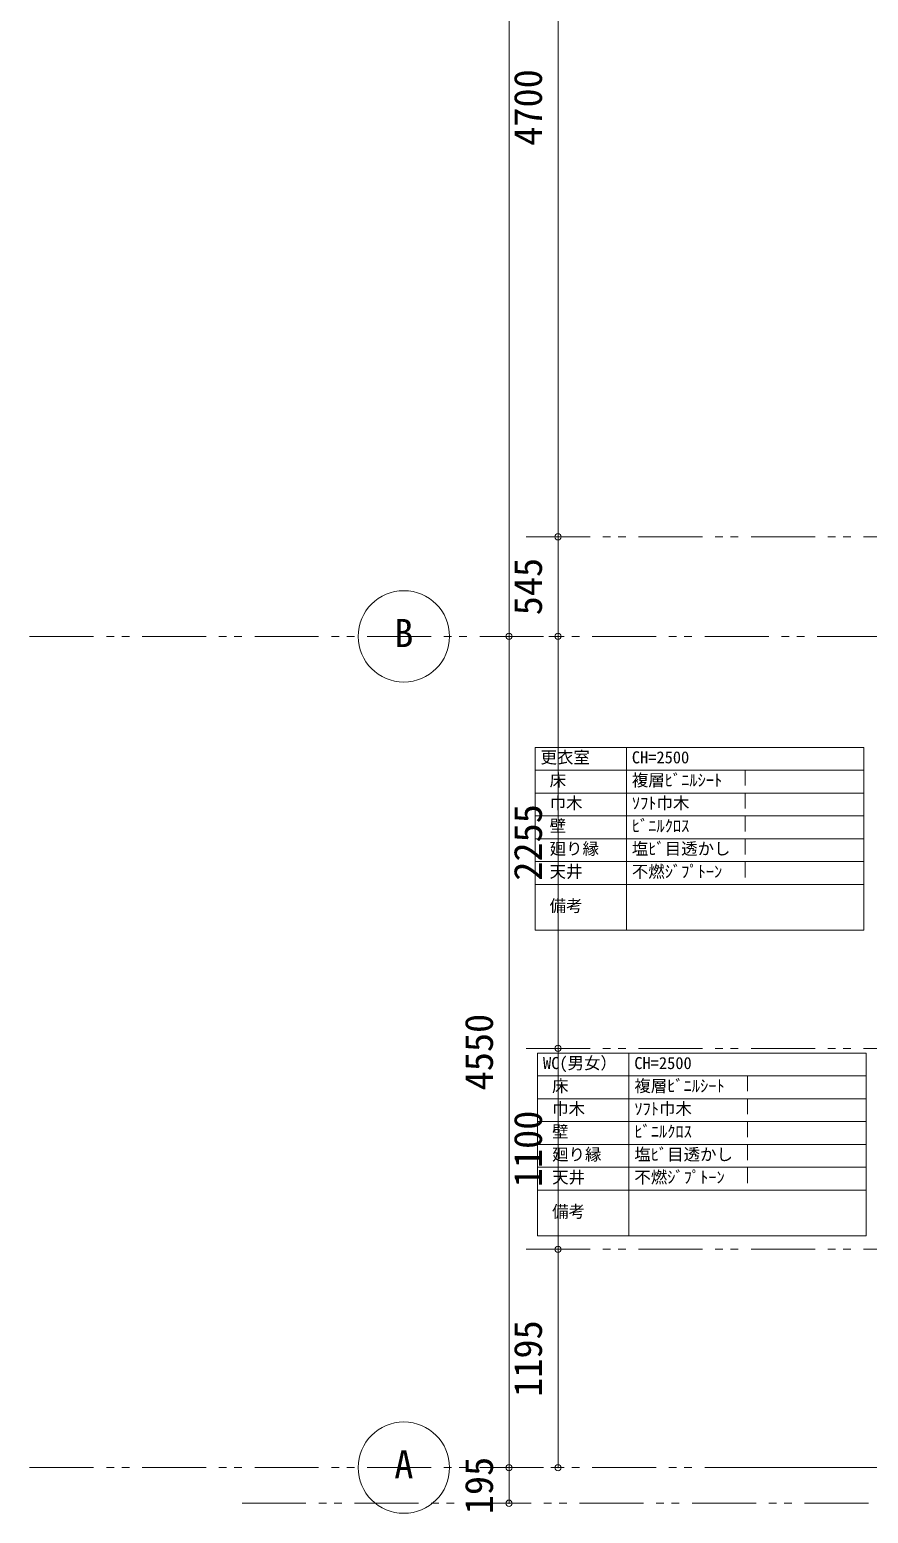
# Model space of a CAD drawing. Units: millimetres at full size. Extents: x -22551 to 92397, y -19340 to 14894.
# Drawn here: x -22551 to -17960, y -6031 to 2090 of the extents above; entities that cross this region are included whole.
import ezdxf
from ezdxf.enums import TextEntityAlignment as Align

# ---------------------------------------------------------------- set-up
doc = ezdxf.new("R2010")
doc.units = ezdxf.units.MM
doc.header["$LTSCALE"] = 70
doc.header["$PDMODE"] = 32
doc.header["$PDSIZE"] = 35
doc.linetypes.add('DASHED1', pattern=[1.8, 1.2, -0.6])
doc.linetypes.add('DOUBLE_CHAIN1', pattern=[8.8, 5, -1, 0.6, -0.6, 0.6, -1])
for name, color, linetype, lineweight in [('0-0_NoName', 7, 'Continuous', 15), ('2-0_通芯', 7, 'Continuous', 15), ('7-5_配管－給湯１１：ＨＴＬＰ', 7, 'Continuous', 15)]:
    doc.layers.add(name, color=color, linetype=linetype, lineweight=lineweight)
doc.styles.add('ＭＳ ゴシック', font='')
doc.styles.get('ＭＳ ゴシック').set_extended_font_data('MS Gothic')

# ---------------------------------------------------------------- blocks, each defined once
blk = doc.blocks.new('グループ部品-125')
at = {"layer": '2-0_通芯', "linetype": 'DOUBLE_CHAIN1'}
for p, q in [((-19833.39, -685.7), (-14195.09, -685.7)), ((-22551.09, -1230.7), (23861.61, -1230.7)), ((-19833.39, -3485.7), (-14195.09, -3485.7)), ((-19833.39, -4585.7), (-14195.09, -4585.7)), ((-22551.09, -5780.7), (23861.61, -5780.7)), ((-21388.39, -5975.7), (23861.61, -5975.7))]:
    blk.add_line(p, q, dxfattribs=at)
at = {"layer": '2-0_通芯'}
for p, q in [((-19784.36, -1838.24), (-19784.36, -2838.24)), ((-19284.36, -1838.24), (-19284.36, -2838.24)), ((-19784.36, -1963.24), (-17984.36, -1963.24)), ((-19784.36, -2088.24), (-17984.36, -2088.24)), ((-19784.36, -2213.24), (-17984.36, -2213.24)), ((-19784.36, -2338.24), (-17984.36, -2338.24)), ((-19784.36, -2463.24), (-17984.36, -2463.24)), ((-19784.36, -2588.24), (-17984.36, -2588.24)), ((-19784.36, -2838.24), (-17984.36, -2838.24)), ((-19770.76, -3511.46), (-19770.76, -4511.46)), ((-19270.76, -3511.46), (-19270.76, -4511.46)), ((-19770.76, -3636.46), (-17970.76, -3636.46)), ((-19770.76, -3761.46), (-17970.76, -3761.46)), ((-19770.76, -3886.46), (-17970.76, -3886.46)), ((-19770.76, -4011.46), (-17970.76, -4011.46)), ((-19770.76, -4136.46), (-17970.76, -4136.46)), ((-19770.76, -4261.46), (-17970.76, -4261.46)), ((-19770.76, -4511.46), (-17970.76, -4511.46))]:
    blk.add_line(p, q, dxfattribs=at)
at = {"layer": '2-0_通芯', "linetype": 'DASHED1'}
for p, q in [((-18634.36, -1963.24), (-18634.36, -2588.24)), ((-18620.76, -3636.46), (-18620.76, -4261.46))]:
    blk.add_line(p, q, dxfattribs=at)
at = {"layer": '2-0_通芯'}
for points in [[(-19784.36, -1838.24), (-17984.36, -1838.24), (-17984.36, -2838.24)], [(-19770.76, -3511.46), (-17970.76, -3511.46), (-17970.76, -4511.46)]]:
    blk.add_lwpolyline(points, dxfattribs=at)
for centre in [(-20502.49, -1230.7), (-20502.49, -5780.7)]:
    blk.add_circle(centre, 250, dxfattribs=at)
at = {"layer": '2-0_通芯', "style": 'ＭＳ ゴシック'}
for s, height, p in [('B', 154, (-20554.99, -1335.7)), ('更衣室', 65.98, (-19754.36, -1945.74)), ('CH=2500', 65.98, (-19254.36, -1945.74)), ('床', 65.98, (-19704.36, -2070.74)), ('複層ﾋﾞﾆﾙｼｰﾄ', 65.98, (-19254.36, -2070.74)), ('巾木', 65.98, (-19704.36, -2195.74)), ('ｿﾌﾄ巾木', 65.98, (-19254.36, -2195.74)), ('壁', 65.98, (-19704.36, -2320.74)), ('ﾋﾞﾆﾙｸﾛｽ', 65.98, (-19254.36, -2320.74)), ('廻り縁', 65.98, (-19704.36, -2445.74)), ('塩ﾋﾞ目透かし', 65.98, (-19254.36, -2445.74)), ('天井', 65.98, (-19704.36, -2570.74)), ('不燃ｼﾞﾌﾟﾄｰﾝ', 65.98, (-19254.36, -2570.74)), ('備考', 65.98, (-19704.36, -2758.24)), ('WC(男女）', 65.98, (-19740.76, -3618.96)), ('CH=2500', 65.98, (-19240.76, -3618.96)), ('床', 65.98, (-19690.76, -3743.96)), ('複層ﾋﾞﾆﾙｼｰﾄ', 65.98, (-19240.76, -3743.96)), ('巾木', 65.98, (-19690.76, -3868.96)), ('ｿﾌﾄ巾木', 65.98, (-19240.76, -3868.96)), ('ﾋﾞﾆﾙｸﾛｽ', 65.98, (-19240.76, -3993.96)), ('壁', 65.98, (-19690.76, -3993.96)), ('廻り縁', 65.98, (-19690.76, -4118.96)), ('塩ﾋﾞ目透かし', 65.98, (-19240.76, -4118.96)), ('天井', 65.98, (-19690.76, -4243.96)), ('不燃ｼﾞﾌﾟﾄｰﾝ', 65.98, (-19240.76, -4243.96)), ('備考', 65.98, (-19690.76, -4431.46)), ('A', 154, (-20554.99, -5885.7))]:
    blk.add_text(s, height=height, dxfattribs=at).set_placement(p, align=Align.BOTTOM_LEFT)

msp = doc.modelspace()

# ---------------------------------------------------------------- linework, layer by layer
at = {"layer": '0-0_NoName'}
for p, q in [((-19926.55, 6819.3), (-19926.55, -1230.7)), ((-19658.29, 4014.3), (-19658.29, -685.7)), ((-19658.29, -685.7), (-19658.29, -1230.7)), ((-19512.92, -685.7), (-19658.29, -685.7)), ((-19947.23, -1230.7), (-19926.55, -1230.7)), ((-19926.55, -1230.7), (-19926.55, -5780.7)), ((-19709.4, -1230.7), (-19658.29, -1230.7)), ((-19658.29, -1230.7), (-19658.29, -3485.7)), ((-19731.87, -3485.7), (-19658.29, -3485.7)), ((-19658.29, -3485.7), (-19658.29, -4585.7)), ((-19658.29, -4585.7), (-19658.29, -5780.7)), ((-19595.85, -4585.7), (-19658.29, -4585.7)), ((-19985.02, -5780.7), (-19926.55, -5780.7)), ((-19926.55, -5780.7), (-19926.55, -5975.7)), ((-19698.06, -5780.7), (-19658.29, -5780.7)), ((-19909.45, -5975.7), (-19926.55, -5975.7))]:
    msp.add_line(p, q, dxfattribs=at)
for p in [(-19658.29, -685.7), (-19926.55, -1230.7), (-19658.29, -1230.7), (-19658.29, -3485.7), (-19658.29, -4585.7), (-19926.55, -5780.7), (-19658.29, -5780.7), (-19926.55, -5975.7)]:
    msp.add_point(p, dxfattribs=at)
at = {"layer": '7-5_配管－給湯１１：ＨＴＬＰ'}
msp.add_line((-18807.69, -5780.7), (-17638.39, -5780.7), dxfattribs=at)

# ---------------------------------------------------------------- block references
at = {"layer": '2-0_通芯'}
msp.add_blockref('グループ部品-125', (0, 0), dxfattribs=at)

# ---------------------------------------------------------------- texts
at = {"layer": '0-0_NoName', "style": 'ＭＳ ゴシック'}
for s, p in [('4700', (-19700.29, 1454.3)), ('545', (-19700.29, -1115.7)), ('2255', (-19700.29, -2568.2)), ('4550', (-19968.55, -3715.7)), ('1100', (-19700.29, -4245.7)), ('1195', (-19700.29, -5393.2)), ('195', (-19968.55, -6035.7))]:
    msp.add_text(s, height=154, rotation=90, dxfattribs=at).set_placement(p, align=Align.BOTTOM_LEFT)

doc.saveas('drawing.dxf')
